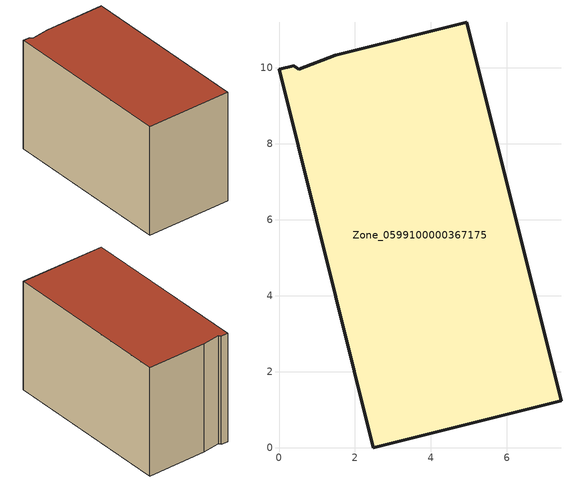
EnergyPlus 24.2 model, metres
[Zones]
Zone_0599100000367175
 floor ground (C_G): 1.49,10.33 4.94,11.19 7.42,1.23 2.48,0 0,9.96 0.39,10.05 0.52,9.95 z0
 wall outside (C_F): 2.48,0 7.42,1.23 4.94,11.19 1.49,10.33 0.52,9.95 0.39,10.05 0,9.96 2.48,0 z0:6.6
 roof outside (C_R): 4.94,11.19 1.49,10.33 0.52,9.95 0.39,10.05 0,9.96 2.48,0 7.42,1.23 z6.6
[BUILDING]
Pand.0599100000367175: North Axis=0; Terrain=City; Loads Convergence Tolerance Value=0.04; Temperature Convergence Tolerance Value=0.4; Solar Distribution=FullExterior; Maximum Number of Warmup Days=25; Minimum Number of Warmup Days=1
[Site:Location]
Rotterdam.The.Hague.AP_ZH_NLD Design_Conditions: Latitude=51.96; Longitude=4.45; Time Zone=1; Elevation=-4.5
[SITE:GROUNDTEMPERATURE:BUILDINGSURFACE]
18, 18, 18, 18, 18, 18, 18, 18, 18, 18, 18, 18
[MATERIAL] Thermal Absorptance=0.9; Solar Absorptance=0.7; Visible Absorptance=0.7
Name | Roughness | Thickness | Conductivity | Density | Specific Heat
G.TI.1992-2005 | MediumSmooth | 0.15 | 0.06 | 540 | 1210
F.TI.1992-2005 | Rough | 0.3 | 0.12 | 1920 | 840
R.TI.1992-2005 | MediumRough | 0.2 | 0.08 | 1500 | 1000
[CONSTRUCTION]
C_G: G.TI.1992-2005
C_F: F.TI.1992-2005
C_R: R.TI.1992-2005
[ZONE]
Zone_0599100000367175: Type=1; Multiplier=1; Ceiling Height=Autocalculate; Volume=Autocalculate; Floor Area=autocalculate; Part of Total Floor Area=Yes
[ZONEINFILTRATION:DESIGNFLOWRATE]
Infil_Zone_0599100000367175: Zone or ZoneList or Space or SpaceList=Zone_0599100000367175; Schedule=AlwaysOn; Design Flow Rate Calculation Method=Flow/Area; Flow Rate per Floor Area=0.0015; Constant Term Coefficient=1; Temperature Term Coefficient=0; Velocity Term Coefficient=0; Velocity Squared Term Coefficient=0
[HVACTEMPLATE:ZONE:IDEALLOADSAIRSYSTEM]
Zone_0599100000367175: Maximum Heating Supply Air Temperature=50; Minimum Cooling Supply Air Temperature=13; Maximum Heating Supply Air Humidity Ratio=0.0156; Minimum Cooling Supply Air Humidity Ratio=0.0077; Heating Limit=NoLimit; Cooling Limit=NoLimit; Dehumidification Control Type=ConstantSensibleHeatRatio; Cooling Sensible Heat Ratio=0.7; Dehumidification Setpoint=60; Humidification Control Type=None; Humidification Setpoint=30; Outdoor Air Method=None; Outdoor Air Flow Rate per Person=0.00944; Outdoor Air Flow Rate per Zone Floor Area=0; Outdoor Air Flow Rate per Zone=0; Demand Controlled Ventilation Type=None; Outdoor Air Economizer Type=NoEconomizer; Heat Recovery Type=None; Sensible Heat Recovery Effectiveness=0.7; Latent Heat Recovery Effectiveness=0.65
[ZONECONTROL:THERMOSTAT]
ThermostatControl_Zone_0599100000367175: Zone or ZoneList=Zone_0599100000367175; Control Type Schedule=DualSetpointControlType; Control 1=Thermostat_Zone_0599100000367175; Temperature Difference Between Cutout And Setpoint=0
[THERMOSTATSETPOINT:DUALSETPOINT]
Thermostat_Zone_0599100000367175: Heating Setpoint Temperature Schedule=HeatingSetpoint_Zone_0599100000367175; Cooling Setpoint Temperature Schedule=CoolingSetpoint_Zone_0599100000367175
[SCHEDULE:COMPACT]
HeatingSetpoint_Zone_0599100000367175: Through: 12/31, For: AllDays, Until: 24:00, 21
CoolingSetpoint_Zone_0599100000367175: Through: 12/31, For: AllDays, Until: 24:00, 24
DualSetpointControlType: Through: 12/31, For: AllDays, Until: 24:00, 4
AlwaysOn: Through: 12/31, For: AllDays, Until: 24:00, 1
